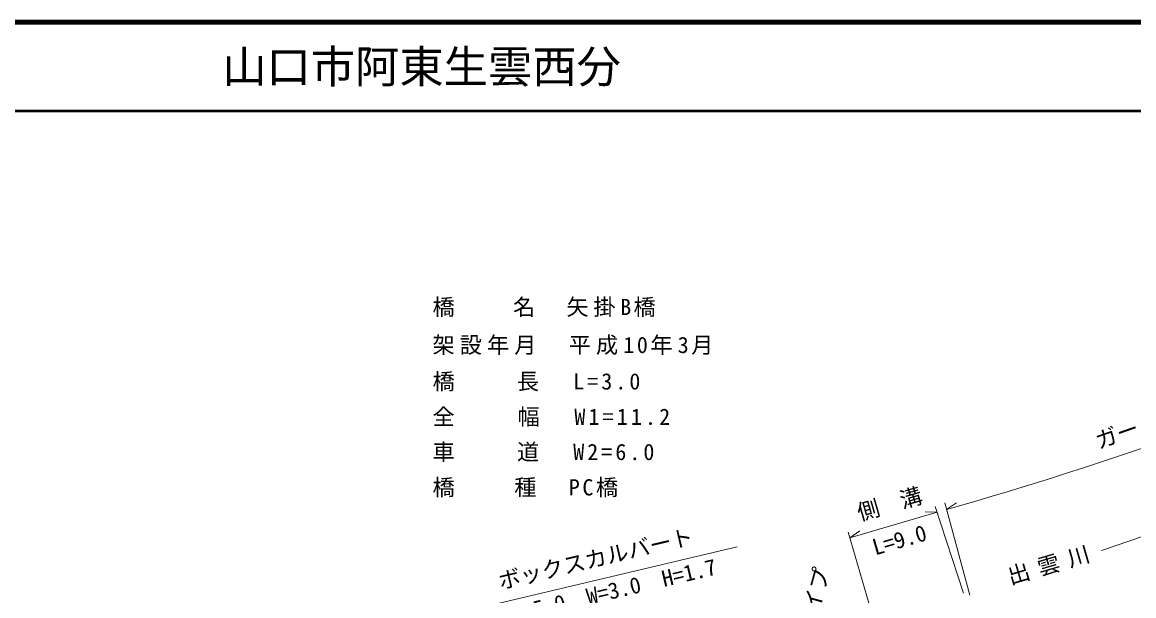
# Model space of a CAD drawing. Units: millimetres, scale not verified. Extents: x 40000 to 680000, y 20000 to 380000.
# Drawn here: x 382446 to 507921, y 315316 to 380000 of the extents above; entities that cross this region are included whole.
import ezdxf
from ezdxf.enums import TextEntityAlignment as Align

# ---------------------------------------------------------------- set-up
doc = ezdxf.new("R2010")
doc.units = ezdxf.units.MM
doc.header["$LTSCALE"] = 1000
for name, color, linetype, lineweight in [('M-BGD', 7, 'Continuous', 13), ('M-STR-HTXT', 7, 'Continuous', 13), ('M-TTL', 2, 'Continuous', 140), ('M-TTL-LINE', 7, 'Continuous', 50)]:
    doc.layers.add(name, color=color, linetype=linetype, lineweight=lineweight)
doc.layers.add('M-BMK-HTXT', color=7, linetype='Continuous')
doc.layers.add('M-TTL-TXT', color=7, linetype='Continuous')
doc.styles.add('ＭＳ ゴシック', font='')
doc.styles.get('ＭＳ ゴシック').set_extended_font_data('MS Gothic')

msp = doc.modelspace()

# ---------------------------------------------------------------- linework, layer by layer
at = {"layer": 'M-BGD'}
msp.add_line((504270, 320419), (513232, 323498), dxfattribs=at)
at = {"layer": 'M-STR-HTXT'}
for p, q in [((488682, 315617), (485514, 325389)), ((489432, 315399), (486578, 325800)), ((486786, 325042), (487923, 325796)), ((475851, 321864), (485723, 324741)), ((485723, 324741), (484360, 324775)), ((478689, 312166), (475669, 322486)), ((475851, 321864), (476984, 322625))]:
    msp.add_line(p, q, dxfattribs=at)
msp.add_lwpolyline([(435300, 304035), (433922, 313928), (463165, 320822)], dxfattribs=at)
msp.add_arc((361206, 766253), 458734, 285.88768, 293.01541, dxfattribs=at)
at = {"layer": 'M-TTL'}
msp.add_line((680000, 380000), (40000, 380000), dxfattribs=at)
at = {"layer": 'M-TTL-LINE'}
msp.add_line((40000, 370000), (680000, 370000), dxfattribs=at)

# ---------------------------------------------------------------- texts
at = {"layer": 'M-BMK-HTXT', "insert": (494066, 316366), "char_height": 1833, "attachment_point": 7, "rotation": 16.274, "style": 'ＭＳ ゴシック'}
msp.add_mtext('\\T1.4;出雲川', dxfattribs=at)
at = {"layer": 'M-STR-HTXT', "style": 'ＭＳ ゴシック'}
for s, rotation, p in [('ガードパイプ', 19.341, (504152, 331327)), ('側\u3000溝', 16.251, (477169, 323221)), ('ボックスカルバート', 13.264, (436568, 315493)), ('L=9.0', 16.251, (478888, 319333)), ('L=15.0\u3000W=3.0\u3000H=1.7', 13.264, (436797, 311478)), ('ガードパイプ', 74.59, (470191, 303568))]:
    msp.add_text(s, height=1833, rotation=rotation, dxfattribs=at).set_placement(p, align=Align.BOTTOM_LEFT)
at = {"layer": 'M-STR-HTXT', "char_height": 1833, "attachment_point": 7, "style": 'ＭＳ ゴシック'}
for s, insert in [('\\T1.21;橋\u3000\u3000名\u3000矢掛B橋', (428765, 346765)), ('\\T1.23;架設年月\u3000平成10年3月', (428765, 342470)), ('\\T1.27;橋\u3000\u3000長\u3000L=3.0', (428765, 338372)), ('\\T1.28;全\u3000\u3000幅\u3000W1=11.2', (428765, 334392)), ('\\T1.27;車\u3000\u3000道\u3000W2=6.0', (428765, 330412)), ('\\T1.23;橋\u3000\u3000種\u3000PC橋', (428765, 326431))]:
    msp.add_mtext(s, dxfattribs=dict(at, insert=insert))
at = {"layer": 'M-TTL-TXT', "style": 'ＭＳ ゴシック'}
msp.add_text('山口市阿東生雲西分', height=3666, dxfattribs=at).set_placement((405024, 375000), align=Align.MIDDLE_LEFT)

doc.saveas('drawing.dxf')
